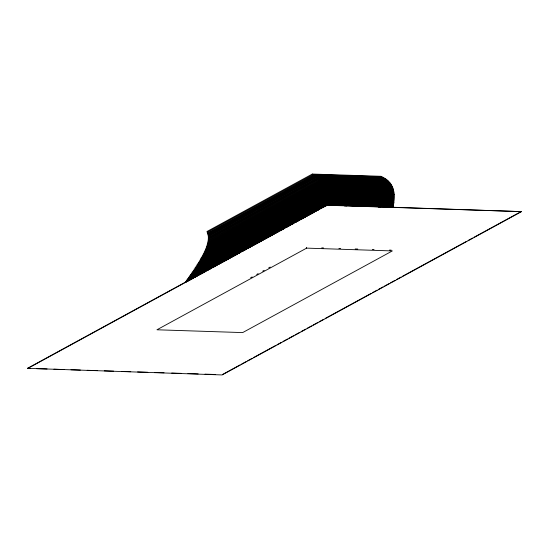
<?xml version="1.0" encoding="UTF-8"?>
<svg xmlns="http://www.w3.org/2000/svg" width="549" height="549" viewBox="0 0 549 549"><rect width="100%" height="100%" fill="white"/><g stroke="black" fill="none" stroke-linecap="round" stroke-linejoin="round"><path stroke-width="0.82" d="M381.377 177.066L381.075 176.304L312.285 174.054L206.959 231.52L207.906 233.874L314.33 175.81L318.598 175.954M207.261 232.282L313.184 174.541L382.179 176.799L382.481 177.56L374.816 177.306M207.604 233.112L314.028 175.049L383.236 177.313L383.538 178.075L376.703 177.849M375.962 178.343L384.533 178.617L384.231 177.855L314.817 175.591L207.845 233.949L208.146 234.711M376.134 178.885L385.473 179.194L385.172 178.432L315.545 176.154L208.03 234.814L208.332 235.576L315.853 176.915L320.094 177.053M374.445 179.399L386.366 179.791L386.064 179.029L316.224 176.744L208.16 235.699L208.469 236.461M387.203 180.415L386.901 179.653L316.855 177.361L208.243 236.619L208.545 237.381L210.253 237.436M317.425 178.006L208.27 237.559L208.572 238.321L317.727 178.768L317.425 178.006L387.683 180.305L387.985 181.067L385.412 180.978M381.926 181.52L388.713 181.74L388.411 180.978L317.946 178.672L208.243 238.527L208.545 239.289M318.42 179.365L318.722 180.127L389.399 182.44L389.09 181.678L318.42 179.365L208.167 239.522L208.469 240.284M390.03 183.167L389.721 182.405L318.845 180.086L208.044 240.537L208.346 241.299M319.847 182.35L207.378 243.722L207.68 244.483M320.547 184.773L320.245 184.011L392.171 186.365L392.473 187.127L320.547 184.773L206.307 247.105L206.609 247.867M320.698 185.624L320.396 184.862L392.528 187.216L392.83 187.978L320.698 185.624L205.861 248.272L206.163 249.033L320.801 186.488L393.146 188.856L392.844 188.094L320.499 185.727L320.801 186.488M205.161 251.421L204.859 250.66L320.863 187.374L393.42 189.748L393.118 188.986L320.561 186.612L205.381 249.459L205.683 250.22M320.891 188.28L320.589 187.518L393.352 189.899L393.654 190.661L320.891 188.28L204.297 251.881L204.599 252.643M320.877 189.206L320.575 188.444L393.544 190.832L393.853 191.594L320.877 189.206L203.7 253.123L204.002 253.885M320.829 190.146L320.527 189.384L393.708 191.779L394.01 192.541L320.829 190.146L203.068 254.379L203.37 255.141M320.746 191.1L320.444 190.338L393.832 192.74L394.134 193.502L320.746 191.1L202.403 255.649L202.705 256.41L320.623 192.075L394.223 194.483L393.921 193.722L320.321 191.313L320.623 192.075M320.17 192.301L201.703 256.932L202.005 257.694L320.472 193.063L394.285 195.471L393.983 194.71L320.17 192.301L320.472 193.063M201.277 258.991L200.975 258.229L319.992 193.296L394.01 195.719L394.312 196.48L320.293 194.058L200.213 259.54L200.522 260.301M320.081 195.073L319.779 194.312L394.004 196.741L394.306 197.503L320.081 195.073L199.431 260.864L199.733 261.626M319.841 196.096L319.539 195.334L393.976 197.77L394.278 198.532L319.841 196.096L198.614 262.202L198.923 262.964M319.58 197.132L319.278 196.37L393.921 198.813L394.223 199.575L319.58 197.132L197.777 263.547L198.079 264.309M319.292 198.182L318.983 197.42L393.839 199.87L394.141 200.625L319.292 198.182L196.919 264.899L197.221 265.661L318.976 199.239L394.038 201.689L393.736 200.927L318.674 198.477L318.976 199.239M392.411 203.583L393.914 202.766L393.612 202.005L318.338 199.541L196.034 266.265L196.336 267.027M393.914 202.766L318.64 200.303L195.135 267.637L195.437 268.399M318.283 201.373L317.981 200.611L393.461 203.082L393.763 203.844L318.283 201.373L194.209 269.017L194.518 269.779M317.912 202.457L317.61 201.696L393.297 204.173L393.599 204.928L317.912 202.457L193.275 270.403L193.577 271.165L317.521 203.542L393.42 206.026L393.118 205.264L317.219 202.78L317.521 203.542M191.656 273.951L191.354 273.189L317.116 204.633L393.221 207.124L392.919 206.362L316.814 203.871L192.322 271.796L192.624 272.558M326.024 206.04L316.698 205.731L190.373 274.589L190.675 275.351L316.265 206.836L323.917 207.083M323.189 207.426L315.517 207.179L189.384 275.989L189.686 276.751M319.642 209.183L315.366 209.045L188.684 278.158L188.382 277.396L315.819 207.941L321.789 208.133M318.894 209.533L314.604 209.389L187.374 278.803L187.676 279.565M318.338 210.26L314.906 210.15L186.365 280.21L186.667 280.971L314.44 211.262L316.142 211.317M27.45 368.338L326.813 205.01L521.55 211.619L222.187 374.946L27.45 368.338L30.01 368.42M27.546 368.578L326.909 205.251L521.55 211.619M193.152 278.281L185.644 282.378L185.342 281.616L313.671 211.605L313.973 212.367L307.22 216.052M194.655 277.465L199.157 275.008M200.659 274.191L205.161 271.734M206.657 270.911L211.159 268.454M212.662 267.637L217.164 265.181M218.667 264.364L223.168 261.907M224.671 261.091L234.423 255.765M235.926 254.949L237.429 254.125M238.932 253.309L240.428 252.492M241.931 251.668L246.432 249.212M247.935 248.395L278.7 231.609M280.203 230.793L284.705 228.336M286.207 227.512L287.71 226.696M289.206 225.879L290.709 225.056M292.212 224.239L293.708 223.422M295.211 222.606L296.714 221.782M298.21 220.966L299.713 220.149M301.216 219.326L305.718 216.869M392.151 191.484L393.654 190.661M392.72 195.3L394.223 194.483M250.667 277.732L252.169 276.909M256.685 274.445L258.188 273.628M262.703 271.165L264.206 270.341M268.715 267.878L270.225 267.061M306.63 248.127L156.945 329.784L242.672 332.591L392.357 250.927L306.63 248.127L306.328 247.366M392.267 204.66L393.763 203.844M392.096 205.751L393.599 204.928M391.917 206.843L393.42 206.026M222.839 374.288L240.139 364.852M241.642 364.028L246.158 361.571M247.661 360.748L252.176 358.284M253.679 357.468L275.495 345.561M276.998 344.745L281.507 342.281M283.016 341.457L287.525 339.001M289.035 338.177L293.543 335.714M295.046 334.897L299.562 332.433M301.065 331.61L305.58 329.146M307.083 328.329L311.599 325.866M313.102 325.042L317.617 322.586M319.12 321.762L323.629 319.298M325.138 318.482L371.021 293.447M372.524 292.624L377.033 290.167M378.542 289.344L383.051 286.88M384.561 286.063L389.069 283.6M390.572 282.776L395.088 280.313M396.591 279.496L401.106 277.032M402.609 276.209L466.547 241.334M468.05 240.51L472.559 238.046M474.068 237.23L521.454 211.372M322.778 175.152L330.423 175.399M339.762 175.707L347.407 175.954M355.896 176.236L364.392 176.51M372.881 176.792L380.526 177.039M316.897 175.412L313.486 175.303L313.184 174.541M324.562 175.666L333.078 175.941M341.595 176.222L350.118 176.497M358.634 176.778L367.151 177.059M325.433 176.174L335.693 176.51M342.528 176.737L351.923 177.039M359.616 177.293L369.01 177.602M319.401 176.49L315.119 176.353L314.817 175.591M326.257 176.716L336.544 177.053M342.542 177.245L353.68 177.608M359.684 177.807L369.964 178.144M325.193 177.224L337.079 177.608M342.171 177.773L353.213 178.137M359.156 178.329L370.191 178.693M319.086 177.588L316.533 177.505L316.224 176.744M323.34 177.732L336.118 178.151M340.373 178.288L353.151 178.706M357.406 178.844L370.184 179.262M321.426 178.267L335.096 178.713M338.513 178.823L351.326 179.242M354.743 179.351L368.406 179.798M371.824 179.914L385.494 180.36M318.585 178.796L332.296 179.242M334.863 179.331L349.432 179.804M351.998 179.887L365.709 180.34M368.276 180.422L382.845 180.896M329.29 179.798L318.255 179.434L317.946 178.672M330.985 179.852L346.268 180.353M347.963 180.408L363.246 180.909M364.948 180.964L379.38 181.438M319.82 182.378L391.334 184.711L391.636 185.473M326.566 205.305L316.389 204.969L316.698 205.731M328.261 205.36L329.956 205.415M344.374 205.889L346.92 205.971M361.331 206.438L363.877 206.527M378.295 206.994L380.834 207.076M324.459 206.349L315.956 206.074L316.265 206.836M321.048 208.476L315.064 208.284L315.366 209.045M316.691 210.583L314.138 210.5L314.44 211.262M321.755 247.867L323.471 247.922M338.905 248.429L340.62 248.484M355.189 248.958L357.763 249.047M372.339 249.521L374.047 249.575M389.481 250.083L391.197 250.138M200.975 258.229L202.677 258.284M188.382 277.396L190.091 277.451M36.838 368.64L47.084 368.976M53.912 369.202L64.158 369.532M70.986 369.758L80.38 370.067M87.209 370.287L97.454 370.623M104.283 370.849L113.67 371.151M121.356 371.405L130.744 371.714M137.573 371.934L147.818 372.27M154.646 372.496L164.041 372.798M171.72 373.052L181.115 373.361M187.943 373.581L198.182 373.917M205.017 374.144L215.256 374.48M392.075 186.289L391.773 185.528L320.06 183.181L320.362 183.942L206.705 245.952L207.007 246.714M391.142 184.684L390.84 183.922L319.518 181.589L207.646 242.637L207.947 243.399M390.607 183.908L390.305 183.153L319.147 180.847L318.845 180.086M316.855 177.361L317.157 178.123M320.561 186.612L320.863 187.374M315.545 176.154L315.853 176.915M314.028 175.049L314.33 175.81M312.285 174.054L312.587 174.815M319.992 193.296L320.293 194.058M318.338 199.541L318.64 200.303M316.814 203.871L317.116 204.633M315.517 207.179L315.819 207.941M314.604 209.389L314.906 210.15M208.174 242.335L207.865 241.574L319.216 180.827L320.129 183.133L207.062 244.827L207.371 245.588"/></g></svg>
